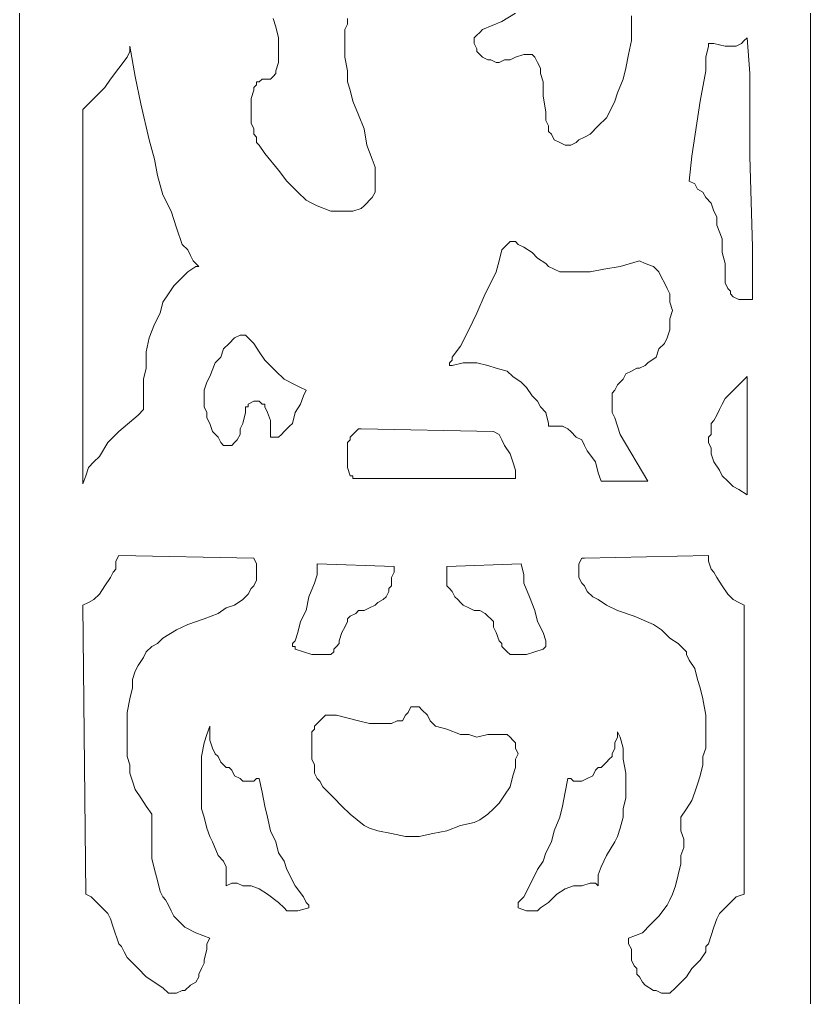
# Model space of a CAD drawing. Extents: x -66030 to 95157, y -13132 to 45879.
# Drawn here: x 68650 to 69771, y 34117 to 35504 of the extents above; entities that cross this region are included whole.
import ezdxf

# ---------------------------------------------------------------- set-up
doc = ezdxf.new("R2010")
doc.units = 0
doc.header["$LTSCALE"] = 100
doc.header["$MEASUREMENT"] = 0
doc.layers.get('0').update_dxf_attribs({"linetype": 'CONTINUOUS'})

msp = doc.modelspace()

# ---------------------------------------------------------------- linework, layer by layer
at = {"lineweight": 0}
for points in [[(68650, 31833.8), (68650, 36712.3), (69771, 36716.2), (69771, 31833.8)], [(68650, 31833.8), (68650, 36712.3), (69771, 36716.2), (69771, 31833.8)], [(69517.2, 35509.3), (69517.2, 35489.8), (69517.2, 35474.1), (69513.2, 35454.6), (69509.3, 35435.1), (69505.4, 35419.5), (69497.6, 35399.9), (69493.7, 35388.2), (69489.8, 35380.4), (69482, 35364.8), (69470.3, 35353.1), (69458.6, 35341.3), (69450.7, 35337.4), (69442.9, 35333.5), (69439, 35329.6), (69431.2, 35325.7), (69423.4, 35325.7), (69415.6, 35329.6), (69407.8, 35333.5), (69403.9, 35341.3), (69400, 35345.2), (69400, 35353.1), (69396.1, 35360.9), (69396.1, 35372.6), (69392.2, 35396), (69392.2, 35415.5), (69388.3, 35427.3), (69388.3, 35435.1), (69384.3, 35442.9), (69380.4, 35450.7), (69376.5, 35454.6), (69368.7, 35454.6), (69364.8, 35454.6), (69353.1, 35450.7), (69345.3, 35446.8), (69337.5, 35446.8), (69329.7, 35442.9), (69325.8, 35442.9), (69317.9, 35446.8), (69314, 35446.8), (69306.2, 35450.7), (69302.3, 35454.6), (69298.4, 35458.5), (69298.4, 35462.4), (69294.5, 35470.2), (69294.5, 35474.1), (69294.5, 35478), (69298.4, 35481.9), (69302.3, 35485.9), (69306.2, 35489.8), (69306.2, 35489.8), (69333.6, 35501.5), (69353.1, 35513.2)], [(69517.2, 35509.3), (69517.2, 35489.8), (69517.2, 35474.1), (69513.2, 35454.6), (69509.3, 35435.1), (69505.4, 35419.5), (69497.6, 35399.9), (69493.7, 35388.2), (69489.8, 35380.4), (69482, 35364.8), (69470.3, 35353.1), (69458.6, 35341.3), (69450.7, 35337.4), (69442.9, 35333.5), (69439, 35329.6), (69431.2, 35325.7), (69423.4, 35325.7), (69415.6, 35329.6), (69407.8, 35333.5), (69403.9, 35341.3), (69400, 35345.2), (69400, 35353.1), (69396.1, 35360.9), (69396.1, 35372.6), (69392.2, 35396), (69392.2, 35415.5), (69388.3, 35427.3), (69388.3, 35435.1), (69384.3, 35442.9), (69380.4, 35450.7), (69376.5, 35454.6), (69368.7, 35454.6), (69364.8, 35454.6), (69353.1, 35450.7), (69345.3, 35446.8), (69337.5, 35446.8), (69329.7, 35442.9), (69325.8, 35442.9), (69317.9, 35446.8), (69314, 35446.8), (69306.2, 35450.7), (69302.3, 35454.6), (69298.4, 35458.5), (69298.4, 35462.4), (69294.5, 35470.2), (69294.5, 35474.1), (69294.5, 35478), (69298.4, 35481.9), (69302.3, 35485.9), (69306.2, 35489.8), (69306.2, 35489.8), (69333.6, 35501.5), (69353.1, 35513.2)], [(69009.4, 35505.4), (69013.3, 35493.7), (69017.2, 35478), (69017.2, 35466.3), (69017.2, 35454.6), (69017.2, 35442.9), (69013.3, 35431.2), (69013.3, 35427.3), (69009.4, 35423.4), (69005.5, 35419.5), (69001.6, 35419.5), (68997.7, 35419.5), (68993.8, 35419.5), (68989.8, 35415.5), (68985.9, 35415.5), (68985.9, 35411.6), (68982, 35407.7), (68982, 35403.8), (68978.1, 35392.1), (68978.1, 35380.4), (68978.1, 35372.6), (68978.1, 35364.8), (68978.1, 35357), (68982, 35349.1), (68982, 35341.3), (68985.9, 35337.4), (68985.9, 35329.6), (68989.8, 35325.7), (68997.7, 35314), (69017.2, 35290.6), (69028.9, 35274.9), (69044.5, 35259.3), (69056.2, 35247.6), (69064.1, 35243.7), (69071.9, 35239.8), (69091.4, 35232), (69103.1, 35232), (69114.8, 35232), (69122.6, 35232), (69134.4, 35235.9), (69138.3, 35239.8), (69142.2, 35243.7), (69146.1, 35247.6), (69150, 35251.5), (69153.9, 35259.3), (69153.9, 35267.1), (69153.9, 35274.9), (69153.9, 35282.7), (69153.9, 35294.5), (69150, 35306.2), (69142.2, 35325.7), (69138.3, 35349.1), (69130.5, 35368.7), (69122.6, 35388.2), (69118.7, 35403.8), (69114.8, 35415.5), (69114.8, 35431.2), (69110.9, 35450.7), (69110.9, 35470.2), (69110.9, 35478), (69110.9, 35489.8), (69114.8, 35497.6), (69114.8, 35505.4)], [(69009.4, 35505.4), (69013.3, 35493.7), (69017.2, 35478), (69017.2, 35466.3), (69017.2, 35454.6), (69017.2, 35442.9), (69013.3, 35431.2), (69013.3, 35427.3), (69009.4, 35423.4), (69005.5, 35419.5), (69001.6, 35419.5), (68997.7, 35419.5), (68993.8, 35419.5), (68989.8, 35415.5), (68985.9, 35415.5), (68985.9, 35411.6), (68982, 35407.7), (68982, 35403.8), (68978.1, 35392.1), (68978.1, 35380.4), (68978.1, 35372.6), (68978.1, 35364.8), (68978.1, 35357), (68982, 35349.1), (68982, 35341.3), (68985.9, 35337.4), (68985.9, 35329.6), (68989.8, 35325.7), (68997.7, 35314), (69017.2, 35290.6), (69028.9, 35274.9), (69044.5, 35259.3), (69056.2, 35247.6), (69064.1, 35243.7), (69071.9, 35239.8), (69091.4, 35232), (69103.1, 35232), (69114.8, 35232), (69122.6, 35232), (69134.4, 35235.9), (69138.3, 35239.8), (69142.2, 35243.7), (69146.1, 35247.6), (69150, 35251.5), (69153.9, 35259.3), (69153.9, 35267.1), (69153.9, 35274.9), (69153.9, 35282.7), (69153.9, 35294.5), (69150, 35306.2), (69142.2, 35325.7), (69138.3, 35349.1), (69130.5, 35368.7), (69122.6, 35388.2), (69118.7, 35403.8), (69114.8, 35415.5), (69114.8, 35431.2), (69110.9, 35450.7), (69110.9, 35470.2), (69110.9, 35478), (69110.9, 35489.8), (69114.8, 35497.6), (69114.8, 35505.4)]]:
    msp.add_lwpolyline(points, dxfattribs=at)
for points in [[(69626.5, 35466.3), (69626.5, 35470.2), (69630.4, 35470.2), (69634.3, 35470.2), (69650, 35466.3), (69657.8, 35466.3), (69665.6, 35466.3), (69673.4, 35470.2), (69677.3, 35474.1), (69681.2, 35478), (69685.1, 35427.3), (69685.1, 35310.1), (69689, 35181.2), (69689, 35134.3), (69689, 35118.7), (69689, 35107), (69681.2, 35107), (69673.4, 35107), (69669.5, 35107), (69661.7, 35110.9), (69657.8, 35114.8), (69657.8, 35118.7), (69653.9, 35122.6), (69650, 35130.4), (69650, 35142.1), (69650, 35157.8), (69646, 35173.4), (69646, 35192.9), (69638.2, 35212.4), (69638.2, 35224.2), (69634.3, 35232), (69630.4, 35243.7), (69622.6, 35251.5), (69618.7, 35259.3), (69610.9, 35263.2), (69607, 35271), (69599.2, 35274.9), (69603.1, 35310.1), (69614.8, 35388.2), (69622.6, 35431.2), (69622.6, 35450.7), (69626.5, 35466.3)], [(69626.5, 35466.3), (69626.5, 35470.2), (69630.4, 35470.2), (69634.3, 35470.2), (69650, 35466.3), (69657.8, 35466.3), (69665.6, 35466.3), (69673.4, 35470.2), (69677.3, 35474.1), (69681.2, 35478), (69685.1, 35427.3), (69685.1, 35310.1), (69689, 35181.2), (69689, 35134.3), (69689, 35118.7), (69689, 35107), (69681.2, 35107), (69673.4, 35107), (69669.5, 35107), (69661.7, 35110.9), (69657.8, 35114.8), (69657.8, 35118.7), (69653.9, 35122.6), (69650, 35130.4), (69650, 35142.1), (69650, 35157.8), (69646, 35173.4), (69646, 35192.9), (69638.2, 35212.4), (69638.2, 35224.2), (69634.3, 35232), (69630.4, 35243.7), (69622.6, 35251.5), (69618.7, 35259.3), (69610.9, 35263.2), (69607, 35271), (69599.2, 35274.9), (69603.1, 35310.1), (69614.8, 35388.2), (69622.6, 35431.2), (69622.6, 35450.7), (69626.5, 35466.3)], [(68739.9, 34845.3), (68739.9, 35376.5), (68747.7, 35384.3), (68771.1, 35407.7), (68778.9, 35419.5), (68790.6, 35435.1), (68802.4, 35450.7), (68806.3, 35458.5), (68806.3, 35466.3), (68814.1, 35423.4), (68821.9, 35384.3), (68833.6, 35333.5), (68841.4, 35306.2), (68845.3, 35282.7), (68853.1, 35255.4), (68864.9, 35232), (68872.7, 35208.5), (68880.5, 35185.1), (68888.3, 35177.3), (68892.2, 35169.5), (68896.1, 35161.7), (68903.9, 35153.8), (68900, 35153.8), (68888.3, 35146), (68876.6, 35134.3), (68868.8, 35126.5), (68860.9, 35114.8), (68853.1, 35103.1), (68849.2, 35087.4), (68841.4, 35071.8), (68833.6, 35052.3), (68829.7, 35032.8), (68829.7, 35009.3), (68825.8, 34993.7), (68825.8, 34982), (68825.8, 34966.4), (68825.8, 34950.7), (68818, 34942.9), (68790.6, 34919.5), (68775, 34903.9), (68763.3, 34884.3), (68755.5, 34876.5), (68747.7, 34868.7), (68743.8, 34857), (68739.9, 34845.3)], [(68739.9, 34845.3), (68739.9, 35376.5), (68747.7, 35384.3), (68771.1, 35407.7), (68778.9, 35419.5), (68790.6, 35435.1), (68802.4, 35450.7), (68806.3, 35458.5), (68806.3, 35466.3), (68814.1, 35423.4), (68821.9, 35384.3), (68833.6, 35333.5), (68841.4, 35306.2), (68845.3, 35282.7), (68853.1, 35255.4), (68864.9, 35232), (68872.7, 35208.5), (68880.5, 35185.1), (68888.3, 35177.3), (68892.2, 35169.5), (68896.1, 35161.7), (68903.9, 35153.8), (68900, 35153.8), (68888.3, 35146), (68876.6, 35134.3), (68868.8, 35126.5), (68860.9, 35114.8), (68853.1, 35103.1), (68849.2, 35087.4), (68841.4, 35071.8), (68833.6, 35052.3), (68829.7, 35032.8), (68829.7, 35009.3), (68825.8, 34993.7), (68825.8, 34982), (68825.8, 34966.4), (68825.8, 34950.7), (68818, 34942.9), (68790.6, 34919.5), (68775, 34903.9), (68763.3, 34884.3), (68755.5, 34876.5), (68747.7, 34868.7), (68743.8, 34857), (68739.9, 34845.3)], [(69263.3, 35013.2), (69259.4, 35013.2), (69259.4, 35017.1), (69263.3, 35021), (69263.3, 35025), (69275, 35040.6), (69286.7, 35064), (69298.4, 35087.4), (69310.1, 35114.8), (69317.9, 35130.4), (69325.8, 35146), (69329.7, 35161.7), (69333.6, 35177.3), (69337.5, 35181.2), (69341.4, 35185.1), (69345.3, 35189), (69349.2, 35189), (69353.1, 35189), (69357, 35185.1), (69364.8, 35181.2), (69376.5, 35173.4), (69384.3, 35165.6), (69396.1, 35157.8), (69400, 35153.8), (69407.8, 35149.9), (69415.6, 35146), (69427.3, 35146), (69439, 35146), (69458.6, 35146), (69478.1, 35149.9), (69501.5, 35153.8), (69528.9, 35161.7), (69536.7, 35157.8), (69548.4, 35153.8), (69556.2, 35146), (69560.1, 35138.2), (69564, 35130.4), (69567.9, 35122.6), (69571.8, 35114.8), (69571.8, 35103.1), (69575.7, 35091.4), (69571.8, 35079.6), (69571.8, 35064), (69567.9, 35052.3), (69564, 35044.5), (69556.2, 35036.7), (69552.3, 35025), (69540.6, 35017.1), (69536.7, 35013.2), (69528.9, 35009.3), (69525, 35009.3), (69517.2, 35005.4), (69509.3, 35001.5), (69505.4, 34993.7), (69501.5, 34989.8), (69497.6, 34985.9), (69493.7, 34978.1), (69489.8, 34974.2), (69489.8, 34966.4), (69489.8, 34958.5), (69489.8, 34946.8), (69493.7, 34939), (69497.6, 34927.3), (69501.5, 34915.6), (69540.6, 34849.2), (69474.2, 34849.2), (69470.3, 34860.9), (69466.4, 34876.5), (69454.7, 34892.1), (69450.7, 34900), (69446.8, 34907.8), (69439, 34911.7), (69431.2, 34919.5), (69427.3, 34923.4), (69419.5, 34927.3), (69411.7, 34927.3), (69400, 34927.3), (69400, 34931.2), (69396.1, 34946.8), (69388.3, 34954.6), (69384.3, 34962.5), (69376.5, 34970.3), (69368.7, 34982), (69360.9, 34989.8), (69349.2, 34997.6), (69341.4, 35005.4), (69325.8, 35009.3), (69314, 35013.2), (69298.4, 35017.1), (69278.9, 35017.1), (69263.3, 35013.2)], [(69263.3, 35013.2), (69259.4, 35013.2), (69259.4, 35017.1), (69263.3, 35021), (69263.3, 35025), (69275, 35040.6), (69286.7, 35064), (69298.4, 35087.4), (69310.1, 35114.8), (69317.9, 35130.4), (69325.8, 35146), (69329.7, 35161.7), (69333.6, 35177.3), (69337.5, 35181.2), (69341.4, 35185.1), (69345.3, 35189), (69349.2, 35189), (69353.1, 35189), (69357, 35185.1), (69364.8, 35181.2), (69376.5, 35173.4), (69384.3, 35165.6), (69396.1, 35157.8), (69400, 35153.8), (69407.8, 35149.9), (69415.6, 35146), (69427.3, 35146), (69439, 35146), (69458.6, 35146), (69478.1, 35149.9), (69501.5, 35153.8), (69528.9, 35161.7), (69536.7, 35157.8), (69548.4, 35153.8), (69556.2, 35146), (69560.1, 35138.2), (69564, 35130.4), (69567.9, 35122.6), (69571.8, 35114.8), (69571.8, 35103.1), (69575.7, 35091.4), (69571.8, 35079.6), (69571.8, 35064), (69567.9, 35052.3), (69564, 35044.5), (69556.2, 35036.7), (69552.3, 35025), (69540.6, 35017.1), (69536.7, 35013.2), (69528.9, 35009.3), (69525, 35009.3), (69517.2, 35005.4), (69509.3, 35001.5), (69505.4, 34993.7), (69501.5, 34989.8), (69497.6, 34985.9), (69493.7, 34978.1), (69489.8, 34974.2), (69489.8, 34966.4), (69489.8, 34958.5), (69489.8, 34946.8), (69493.7, 34939), (69497.6, 34927.3), (69501.5, 34915.6), (69540.6, 34849.2), (69474.2, 34849.2), (69470.3, 34860.9), (69466.4, 34876.5), (69454.7, 34892.1), (69450.7, 34900), (69446.8, 34907.8), (69439, 34911.7), (69431.2, 34919.5), (69427.3, 34923.4), (69419.5, 34927.3), (69411.7, 34927.3), (69400, 34927.3), (69400, 34931.2), (69396.1, 34946.8), (69388.3, 34954.6), (69384.3, 34962.5), (69376.5, 34970.3), (69368.7, 34982), (69360.9, 34989.8), (69349.2, 34997.6), (69341.4, 35005.4), (69325.8, 35009.3), (69314, 35013.2), (69298.4, 35017.1), (69278.9, 35017.1), (69263.3, 35013.2)], [(68970.3, 35056.2), (68974.2, 35052.3), (68982, 35044.5), (68989.8, 35032.8), (68997.7, 35021), (69013.3, 35005.4), (69025, 34993.7), (69040.6, 34985.9), (69048.4, 34982), (69056.2, 34978.1), (69052.3, 34970.3), (69048.4, 34958.5), (69040.6, 34946.8), (69036.7, 34931.2), (69032.8, 34927.3), (69025, 34919.5), (69021.1, 34915.6), (69017.2, 34911.7), (69013.3, 34911.7), (69005.5, 34911.7), (69005.5, 34919.5), (69005.5, 34927.3), (69005.5, 34935.1), (69001.6, 34946.8), (68997.7, 34954.6), (68997.7, 34958.5), (68993.8, 34958.5), (68989.8, 34962.5), (68989.8, 34962.5), (68982, 34962.5), (68974.2, 34958.5), (68974.2, 34954.6), (68970.3, 34954.6), (68970.3, 34946.8), (68966.4, 34931.2), (68962.5, 34923.4), (68962.5, 34915.6), (68958.6, 34907.8), (68954.7, 34903.9), (68950.8, 34900), (68946.9, 34900), (68943, 34900), (68939.1, 34900), (68935.2, 34903.9), (68931.3, 34911.7), (68923.4, 34919.5), (68919.5, 34931.2), (68915.6, 34939), (68915.6, 34946.8), (68911.7, 34954.6), (68911.7, 34962.5), (68911.7, 34970.3), (68911.7, 34978.1), (68915.6, 34989.8), (68919.5, 34997.6), (68927.4, 35017.1), (68935.2, 35025), (68939.1, 35036.7), (68946.9, 35044.5), (68954.7, 35052.3), (68962.5, 35056.2), (68966.4, 35056.2), (68970.3, 35056.2)], [(68970.3, 35056.2), (68974.2, 35052.3), (68982, 35044.5), (68989.8, 35032.8), (68997.7, 35021), (69013.3, 35005.4), (69025, 34993.7), (69040.6, 34985.9), (69048.4, 34982), (69056.2, 34978.1), (69052.3, 34970.3), (69048.4, 34958.5), (69040.6, 34946.8), (69036.7, 34931.2), (69032.8, 34927.3), (69025, 34919.5), (69021.1, 34915.6), (69017.2, 34911.7), (69013.3, 34911.7), (69005.5, 34911.7), (69005.5, 34919.5), (69005.5, 34927.3), (69005.5, 34935.1), (69001.6, 34946.8), (68997.7, 34954.6), (68997.7, 34958.5), (68993.8, 34958.5), (68989.8, 34962.5), (68989.8, 34962.5), (68982, 34962.5), (68974.2, 34958.5), (68974.2, 34954.6), (68970.3, 34954.6), (68970.3, 34946.8), (68966.4, 34931.2), (68962.5, 34923.4), (68962.5, 34915.6), (68958.6, 34907.8), (68954.7, 34903.9), (68950.8, 34900), (68946.9, 34900), (68943, 34900), (68939.1, 34900), (68935.2, 34903.9), (68931.3, 34911.7), (68923.4, 34919.5), (68919.5, 34931.2), (68915.6, 34939), (68915.6, 34946.8), (68911.7, 34954.6), (68911.7, 34962.5), (68911.7, 34970.3), (68911.7, 34978.1), (68915.6, 34989.8), (68919.5, 34997.6), (68927.4, 35017.1), (68935.2, 35025), (68939.1, 35036.7), (68946.9, 35044.5), (68954.7, 35052.3), (68962.5, 35056.2), (68966.4, 35056.2), (68970.3, 35056.2)], [(69681.2, 34829.7), (69669.5, 34837.5), (69661.7, 34841.4), (69653.9, 34849.2), (69646, 34857), (69642.1, 34864.8), (69634.3, 34876.5), (69630.4, 34888.2), (69630.4, 34896.1), (69626.5, 34903.9), (69626.5, 34911.7), (69630.4, 34915.6), (69630.4, 34923.4), (69630.4, 34931.2), (69634.3, 34935.1), (69638.2, 34942.9), (69642.1, 34950.7), (69646, 34958.5), (69650, 34966.4), (69665.6, 34982), (69681.2, 34997.6), (69681.2, 34829.7)], [(69681.2, 34829.7), (69669.5, 34837.5), (69661.7, 34841.4), (69653.9, 34849.2), (69646, 34857), (69642.1, 34864.8), (69634.3, 34876.5), (69630.4, 34888.2), (69630.4, 34896.1), (69626.5, 34903.9), (69626.5, 34911.7), (69630.4, 34915.6), (69630.4, 34923.4), (69630.4, 34931.2), (69634.3, 34935.1), (69638.2, 34942.9), (69642.1, 34950.7), (69646, 34958.5), (69650, 34966.4), (69665.6, 34982), (69681.2, 34997.6), (69681.2, 34829.7)], [(69122.6, 34853.1), (69122.6, 34857), (69118.7, 34857), (69114.8, 34868.7), (69114.8, 34876.5), (69114.8, 34892.1), (69114.8, 34896.1), (69114.8, 34903.9), (69118.7, 34907.8), (69118.7, 34911.7), (69122.6, 34915.6), (69126.6, 34919.5), (69130.5, 34923.4), (69134.4, 34923.4), (69321.9, 34919.5), (69329.7, 34915.6), (69333.6, 34907.8), (69337.5, 34900), (69345.3, 34888.2), (69349.2, 34876.5), (69353.1, 34864.8), (69353.1, 34857), (69353.1, 34853.1), (69122.6, 34853.1)], [(69122.6, 34853.1), (69122.6, 34857), (69118.7, 34857), (69114.8, 34868.7), (69114.8, 34876.5), (69114.8, 34892.1), (69114.8, 34896.1), (69114.8, 34903.9), (69118.7, 34907.8), (69118.7, 34911.7), (69122.6, 34915.6), (69126.6, 34919.5), (69130.5, 34923.4), (69134.4, 34923.4), (69321.9, 34919.5), (69329.7, 34915.6), (69333.6, 34907.8), (69337.5, 34900), (69345.3, 34888.2), (69349.2, 34876.5), (69353.1, 34864.8), (69353.1, 34857), (69353.1, 34853.1), (69122.6, 34853.1)], [(68790.6, 34743.7), (68982, 34739.8), (68982, 34739.8), (68985.9, 34732), (68985.9, 34724.2), (68985.9, 34720.3), (68985.9, 34712.5), (68985.9, 34708.6), (68982, 34700.8), (68978.1, 34696.9), (68974.2, 34689), (68966.4, 34681.2), (68954.7, 34673.4), (68943, 34669.5), (68931.3, 34661.7), (68911.7, 34653.9), (68888.3, 34646.1), (68872.7, 34638.3), (68853.1, 34626.5), (68845.3, 34618.7), (68837.5, 34614.8), (68829.7, 34607), (68825.8, 34599.2), (68818, 34587.5), (68814.1, 34579.7), (68810.2, 34568), (68810.2, 34556.2), (68806.3, 34540.6), (68802.4, 34521.1), (68802.4, 34497.6), (68802.4, 34485.9), (68802.4, 34474.2), (68802.4, 34458.6), (68806.3, 34446.9), (68806.3, 34435.2), (68810.2, 34423.4), (68814.1, 34411.7), (68821.9, 34400), (68829.7, 34388.3), (68837.5, 34376.6), (68837.5, 34372.7), (68837.5, 34353.1), (68837.5, 34341.4), (68837.5, 34329.7), (68837.5, 34314.1), (68841.4, 34298.4), (68845.3, 34282.8), (68849.2, 34267.2), (68853.1, 34259.4), (68857, 34255.5), (68860.9, 34247.7), (68864.9, 34239.9), (68868.8, 34232), (68872.7, 34228.1), (68884.4, 34216.4), (68900, 34208.6), (68919.5, 34200.8), (68915.6, 34193), (68915.6, 34185.2), (68911.7, 34169.5), (68911.7, 34165.6), (68907.8, 34157.8), (68903.9, 34150), (68903.9, 34146.1), (68900, 34138.3), (68892.2, 34134.4), (68884.4, 34126.6), (68880.5, 34126.6), (68872.7, 34122.7), (68868.8, 34122.7), (68860.9, 34122.7), (68853.1, 34130.5), (68829.7, 34146.1), (68818, 34157.8), (68806.3, 34169.5), (68802.4, 34173.5), (68798.5, 34181.3), (68794.5, 34189.1), (68790.6, 34193), (68782.8, 34216.4), (68778.9, 34228.1), (68775, 34235.9), (68767.2, 34243.8), (68759.4, 34251.6), (68751.6, 34259.4), (68743.8, 34263.3), (68739.9, 34673.4), (68747.7, 34677.3), (68755.5, 34681.2), (68763.3, 34689), (68771.1, 34700.8), (68778.9, 34712.5), (68782.8, 34720.3), (68786.7, 34724.2), (68786.7, 34735.9), (68790.6, 34743.7)], [(68790.6, 34743.7), (68982, 34739.8), (68982, 34739.8), (68985.9, 34732), (68985.9, 34724.2), (68985.9, 34720.3), (68985.9, 34712.5), (68985.9, 34708.6), (68982, 34700.8), (68978.1, 34696.9), (68974.2, 34689), (68966.4, 34681.2), (68954.7, 34673.4), (68943, 34669.5), (68931.3, 34661.7), (68911.7, 34653.9), (68888.3, 34646.1), (68872.7, 34638.3), (68853.1, 34626.5), (68845.3, 34618.7), (68837.5, 34614.8), (68829.7, 34607), (68825.8, 34599.2), (68818, 34587.5), (68814.1, 34579.7), (68810.2, 34568), (68810.2, 34556.2), (68806.3, 34540.6), (68802.4, 34521.1), (68802.4, 34497.6), (68802.4, 34485.9), (68802.4, 34474.2), (68802.4, 34458.6), (68806.3, 34446.9), (68806.3, 34435.2), (68810.2, 34423.4), (68814.1, 34411.7), (68821.9, 34400), (68829.7, 34388.3), (68837.5, 34376.6), (68837.5, 34372.7), (68837.5, 34353.1), (68837.5, 34341.4), (68837.5, 34329.7), (68837.5, 34314.1), (68841.4, 34298.4), (68845.3, 34282.8), (68849.2, 34267.2), (68853.1, 34259.4), (68857, 34255.5), (68860.9, 34247.7), (68864.9, 34239.9), (68868.8, 34232), (68872.7, 34228.1), (68884.4, 34216.4), (68900, 34208.6), (68919.5, 34200.8), (68915.6, 34193), (68915.6, 34185.2), (68911.7, 34169.5), (68911.7, 34165.6), (68907.8, 34157.8), (68903.9, 34150), (68903.9, 34146.1), (68900, 34138.3), (68892.2, 34134.4), (68884.4, 34126.6), (68880.5, 34126.6), (68872.7, 34122.7), (68868.8, 34122.7), (68860.9, 34122.7), (68853.1, 34130.5), (68829.7, 34146.1), (68818, 34157.8), (68806.3, 34169.5), (68802.4, 34173.5), (68798.5, 34181.3), (68794.5, 34189.1), (68790.6, 34193), (68782.8, 34216.4), (68778.9, 34228.1), (68775, 34235.9), (68767.2, 34243.8), (68759.4, 34251.6), (68751.6, 34259.4), (68743.8, 34263.3), (68739.9, 34673.4), (68747.7, 34677.3), (68755.5, 34681.2), (68763.3, 34689), (68771.1, 34700.8), (68778.9, 34712.5), (68782.8, 34720.3), (68786.7, 34724.2), (68786.7, 34735.9), (68790.6, 34743.7)], [(69626.5, 34743.7), (69450.7, 34739.8), (69446.8, 34739.8), (69442.9, 34732), (69442.9, 34728.1), (69442.9, 34724.2), (69442.9, 34720.3), (69442.9, 34716.4), (69442.9, 34712.5), (69446.8, 34704.7), (69450.7, 34700.8), (69454.7, 34692.9), (69462.5, 34685.1), (69470.3, 34681.2), (69482, 34673.4), (69497.6, 34665.6), (69521.1, 34657.8), (69548.4, 34646.1), (69560.1, 34638.3), (69571.8, 34626.5), (69583.6, 34618.7), (69595.3, 34607), (69595.3, 34603.1), (69599.2, 34595.3), (69607, 34583.6), (69610.9, 34568), (69614.8, 34556.2), (69618.7, 34540.6), (69622.6, 34517.2), (69622.6, 34497.6), (69622.6, 34482), (69622.6, 34470.3), (69618.7, 34458.6), (69618.7, 34446.9), (69614.8, 34431.2), (69610.9, 34419.5), (69607, 34407.8), (69603.1, 34396.1), (69595.3, 34384.4), (69587.5, 34372.7), (69587.5, 34368.7), (69587.5, 34353.1), (69591.4, 34341.4), (69591.4, 34329.7), (69587.5, 34318), (69587.5, 34306.3), (69583.6, 34290.6), (69579.6, 34275), (69575.7, 34263.3), (69571.8, 34255.5), (69567.9, 34247.7), (69556.2, 34232), (69544.5, 34220.3), (69532.8, 34208.6), (69513.2, 34200.8), (69513.2, 34193), (69517.2, 34185.2), (69517.2, 34169.5), (69521.1, 34161.7), (69525, 34157.8), (69525, 34150), (69528.9, 34146.1), (69532.8, 34138.3), (69536.7, 34134.4), (69548.4, 34126.6), (69552.3, 34126.6), (69560.1, 34122.7), (69564, 34122.7), (69571.8, 34122.7), (69579.6, 34130.5), (69595.3, 34146.1), (69603.1, 34157.8), (69614.8, 34169.5), (69622.6, 34181.3), (69622.6, 34189.1), (69626.5, 34193), (69634.3, 34216.4), (69638.2, 34228.1), (69642.1, 34235.9), (69650, 34243.8), (69657.8, 34251.6), (69665.6, 34259.4), (69677.3, 34263.3), (69677.3, 34673.4), (69669.5, 34677.3), (69661.7, 34681.2), (69653.9, 34689), (69646, 34700.8), (69638.2, 34712.5), (69634.3, 34720.3), (69630.4, 34724.2), (69626.5, 34735.9), (69626.5, 34743.7)], [(69626.5, 34743.7), (69450.7, 34739.8), (69446.8, 34739.8), (69442.9, 34732), (69442.9, 34728.1), (69442.9, 34724.2), (69442.9, 34720.3), (69442.9, 34716.4), (69442.9, 34712.5), (69446.8, 34704.7), (69450.7, 34700.8), (69454.7, 34692.9), (69462.5, 34685.1), (69470.3, 34681.2), (69482, 34673.4), (69497.6, 34665.6), (69521.1, 34657.8), (69548.4, 34646.1), (69560.1, 34638.3), (69571.8, 34626.5), (69583.6, 34618.7), (69595.3, 34607), (69595.3, 34603.1), (69599.2, 34595.3), (69607, 34583.6), (69610.9, 34568), (69614.8, 34556.2), (69618.7, 34540.6), (69622.6, 34517.2), (69622.6, 34497.6), (69622.6, 34482), (69622.6, 34470.3), (69618.7, 34458.6), (69618.7, 34446.9), (69614.8, 34431.2), (69610.9, 34419.5), (69607, 34407.8), (69603.1, 34396.1), (69595.3, 34384.4), (69587.5, 34372.7), (69587.5, 34368.7), (69587.5, 34353.1), (69591.4, 34341.4), (69591.4, 34329.7), (69587.5, 34318), (69587.5, 34306.3), (69583.6, 34290.6), (69579.6, 34275), (69575.7, 34263.3), (69571.8, 34255.5), (69567.9, 34247.7), (69556.2, 34232), (69544.5, 34220.3), (69532.8, 34208.6), (69513.2, 34200.8), (69513.2, 34193), (69517.2, 34185.2), (69517.2, 34169.5), (69521.1, 34161.7), (69525, 34157.8), (69525, 34150), (69528.9, 34146.1), (69532.8, 34138.3), (69536.7, 34134.4), (69548.4, 34126.6), (69552.3, 34126.6), (69560.1, 34122.7), (69564, 34122.7), (69571.8, 34122.7), (69579.6, 34130.5), (69595.3, 34146.1), (69603.1, 34157.8), (69614.8, 34169.5), (69622.6, 34181.3), (69622.6, 34189.1), (69626.5, 34193), (69634.3, 34216.4), (69638.2, 34228.1), (69642.1, 34235.9), (69650, 34243.8), (69657.8, 34251.6), (69665.6, 34259.4), (69677.3, 34263.3), (69677.3, 34673.4), (69669.5, 34677.3), (69661.7, 34681.2), (69653.9, 34689), (69646, 34700.8), (69638.2, 34712.5), (69634.3, 34720.3), (69630.4, 34724.2), (69626.5, 34735.9), (69626.5, 34743.7)], [(69040.6, 34610.9), (69040.6, 34614.8), (69036.7, 34614.8), (69036.7, 34618.7), (69040.6, 34622.6), (69044.5, 34634.4), (69048.4, 34650), (69056.2, 34665.6), (69060.2, 34685.1), (69068, 34704.7), (69071.9, 34716.4), (69071.9, 34732), (69181.2, 34728.1), (69181.2, 34720.3), (69177.3, 34712.5), (69177.3, 34700.8), (69173.4, 34696.9), (69173.4, 34692.9), (69169.5, 34685.1), (69165.6, 34681.2), (69157.8, 34677.3), (69153.9, 34673.4), (69146.1, 34669.5), (69138.3, 34665.6), (69130.5, 34665.6), (69126.6, 34661.7), (69118.7, 34657.8), (69114.8, 34653.9), (69114.8, 34650), (69110.9, 34642.2), (69107, 34634.4), (69103.1, 34622.6), (69103.1, 34618.7), (69099.2, 34614.8), (69095.3, 34610.9), (69095.3, 34607), (69091.4, 34603.1), (69087.5, 34603.1), (69075.8, 34603.1), (69064.1, 34603.1), (69052.3, 34607), (69040.6, 34610.9)], [(69040.6, 34610.9), (69040.6, 34614.8), (69036.7, 34614.8), (69036.7, 34618.7), (69040.6, 34622.6), (69044.5, 34634.4), (69048.4, 34650), (69056.2, 34665.6), (69060.2, 34685.1), (69068, 34704.7), (69071.9, 34716.4), (69071.9, 34732), (69181.2, 34728.1), (69181.2, 34720.3), (69177.3, 34712.5), (69177.3, 34700.8), (69173.4, 34696.9), (69173.4, 34692.9), (69169.5, 34685.1), (69165.6, 34681.2), (69157.8, 34677.3), (69153.9, 34673.4), (69146.1, 34669.5), (69138.3, 34665.6), (69130.5, 34665.6), (69126.6, 34661.7), (69118.7, 34657.8), (69114.8, 34653.9), (69114.8, 34650), (69110.9, 34642.2), (69107, 34634.4), (69103.1, 34622.6), (69103.1, 34618.7), (69099.2, 34614.8), (69095.3, 34610.9), (69095.3, 34607), (69091.4, 34603.1), (69087.5, 34603.1), (69075.8, 34603.1), (69064.1, 34603.1), (69052.3, 34607), (69040.6, 34610.9)], [(69392.2, 34610.9), (69396.1, 34614.8), (69396.1, 34614.8), (69396.1, 34618.7), (69396.1, 34622.6), (69392.2, 34634.4), (69384.3, 34650), (69380.4, 34665.6), (69372.6, 34685.1), (69364.8, 34704.7), (69364.8, 34716.4), (69360.9, 34732), (69255.5, 34728.1), (69255.5, 34720.3), (69255.5, 34712.5), (69255.5, 34700.8), (69259.4, 34696.9), (69263.3, 34692.9), (69267.2, 34685.1), (69271.1, 34681.2), (69275, 34677.3), (69278.9, 34673.4), (69286.7, 34669.5), (69294.5, 34665.6), (69302.3, 34665.6), (69310.1, 34661.7), (69314, 34657.8), (69317.9, 34653.9), (69321.9, 34650), (69321.9, 34642.2), (69325.8, 34634.4), (69329.7, 34622.6), (69333.6, 34618.7), (69333.6, 34614.8), (69337.5, 34610.9), (69341.4, 34607), (69345.3, 34603.1), (69349.2, 34603.1), (69357, 34603.1), (69368.7, 34603.1), (69380.4, 34607), (69392.2, 34610.9)], [(69392.2, 34610.9), (69396.1, 34614.8), (69396.1, 34614.8), (69396.1, 34618.7), (69396.1, 34622.6), (69392.2, 34634.4), (69384.3, 34650), (69380.4, 34665.6), (69372.6, 34685.1), (69364.8, 34704.7), (69364.8, 34716.4), (69360.9, 34732), (69255.5, 34728.1), (69255.5, 34720.3), (69255.5, 34712.5), (69255.5, 34700.8), (69259.4, 34696.9), (69263.3, 34692.9), (69267.2, 34685.1), (69271.1, 34681.2), (69275, 34677.3), (69278.9, 34673.4), (69286.7, 34669.5), (69294.5, 34665.6), (69302.3, 34665.6), (69310.1, 34661.7), (69314, 34657.8), (69317.9, 34653.9), (69321.9, 34650), (69321.9, 34642.2), (69325.8, 34634.4), (69329.7, 34622.6), (69333.6, 34618.7), (69333.6, 34614.8), (69337.5, 34610.9), (69341.4, 34607), (69345.3, 34603.1), (69349.2, 34603.1), (69357, 34603.1), (69368.7, 34603.1), (69380.4, 34607), (69392.2, 34610.9)], [(69079.7, 34513.3), (69083.6, 34517.2), (69087.5, 34517.2), (69099.2, 34517.2), (69130.5, 34509.4), (69146.1, 34505.5), (69161.7, 34505.5), (69169.5, 34505.5), (69177.3, 34505.5), (69185.1, 34509.4), (69193, 34509.4), (69196.9, 34517.2), (69200.8, 34521.1), (69204.7, 34528.9), (69208.6, 34528.9), (69212.5, 34528.9), (69216.4, 34528.9), (69220.3, 34525), (69228.1, 34517.2), (69232, 34509.4), (69235.9, 34505.5), (69239.8, 34501.6), (69255.5, 34497.6), (69275, 34489.8), (69286.7, 34489.8), (69298.4, 34485.9), (69314, 34489.8), (69329.7, 34489.8), (69333.6, 34489.8), (69341.4, 34489.8), (69345.3, 34485.9), (69349.2, 34482), (69353.1, 34478.1), (69353.1, 34474.2), (69353.1, 34470.3), (69357, 34462.5), (69353.1, 34454.7), (69353.1, 34443), (69349.2, 34431.2), (69345.3, 34415.6), (69337.5, 34403.9), (69329.7, 34392.2), (69321.9, 34384.4), (69314, 34376.6), (69302.3, 34368.7), (69294.5, 34364.8), (69275, 34360.9), (69255.5, 34353.1), (69235.9, 34349.2), (69216.4, 34345.3), (69196.9, 34345.3), (69177.3, 34349.2), (69157.8, 34353.1), (69146.1, 34357), (69138.3, 34360.9), (69118.7, 34376.6), (69107, 34388.3), (69095.3, 34400), (69083.6, 34411.7), (69079.7, 34415.6), (69075.8, 34423.4), (69071.9, 34427.3), (69068, 34435.2), (69068, 34443), (69068, 34446.9), (69064.1, 34454.7), (69064.1, 34466.4), (69064.1, 34474.2), (69064.1, 34485.9), (69064.1, 34493.7), (69068, 34497.6), (69068, 34501.6), (69071.9, 34505.5), (69075.8, 34509.4), (69079.7, 34513.3)], [(69079.7, 34513.3), (69083.6, 34517.2), (69087.5, 34517.2), (69099.2, 34517.2), (69130.5, 34509.4), (69146.1, 34505.5), (69161.7, 34505.5), (69169.5, 34505.5), (69177.3, 34505.5), (69185.1, 34509.4), (69193, 34509.4), (69196.9, 34517.2), (69200.8, 34521.1), (69204.7, 34528.9), (69208.6, 34528.9), (69212.5, 34528.9), (69216.4, 34528.9), (69220.3, 34525), (69228.1, 34517.2), (69232, 34509.4), (69235.9, 34505.5), (69239.8, 34501.6), (69255.5, 34497.6), (69275, 34489.8), (69286.7, 34489.8), (69298.4, 34485.9), (69314, 34489.8), (69329.7, 34489.8), (69333.6, 34489.8), (69341.4, 34489.8), (69345.3, 34485.9), (69349.2, 34482), (69353.1, 34478.1), (69353.1, 34474.2), (69353.1, 34470.3), (69357, 34462.5), (69353.1, 34454.7), (69353.1, 34443), (69349.2, 34431.2), (69345.3, 34415.6), (69337.5, 34403.9), (69329.7, 34392.2), (69321.9, 34384.4), (69314, 34376.6), (69302.3, 34368.7), (69294.5, 34364.8), (69275, 34360.9), (69255.5, 34353.1), (69235.9, 34349.2), (69216.4, 34345.3), (69196.9, 34345.3), (69177.3, 34349.2), (69157.8, 34353.1), (69146.1, 34357), (69138.3, 34360.9), (69118.7, 34376.6), (69107, 34388.3), (69095.3, 34400), (69083.6, 34411.7), (69079.7, 34415.6), (69075.8, 34423.4), (69071.9, 34427.3), (69068, 34435.2), (69068, 34443), (69068, 34446.9), (69064.1, 34454.7), (69064.1, 34466.4), (69064.1, 34474.2), (69064.1, 34485.9), (69064.1, 34493.7), (69068, 34497.6), (69068, 34501.6), (69071.9, 34505.5), (69075.8, 34509.4), (69079.7, 34513.3)], [(69060.2, 34243.8), (69060.2, 34247.7), (69056.2, 34251.6), (69052.3, 34259.4), (69040.6, 34275), (69028.9, 34298.4), (69025, 34310.2), (69017.2, 34321.9), (69013.3, 34337.5), (69005.5, 34353.1), (69001.6, 34372.7), (68997.7, 34388.3), (68993.8, 34407.8), (68989.8, 34427.3), (68985.9, 34427.3), (68982, 34423.4), (68974.2, 34423.4), (68966.4, 34423.4), (68962.5, 34427.3), (68954.7, 34431.2), (68950.8, 34439.1), (68946.9, 34443), (68943, 34443), (68939.1, 34446.9), (68935.2, 34450.8), (68931.3, 34458.6), (68927.4, 34462.5), (68923.4, 34470.3), (68919.5, 34482), (68919.5, 34489.8), (68919.5, 34501.6), (68915.6, 34489.8), (68911.7, 34478.1), (68907.8, 34458.6), (68907.8, 34439.1), (68907.8, 34427.3), (68907.8, 34411.7), (68907.8, 34400), (68907.8, 34384.4), (68911.7, 34372.7), (68915.6, 34357), (68919.5, 34345.3), (68923.4, 34337.5), (68931.3, 34318), (68939.1, 34310.2), (68943, 34302.3), (68943, 34290.6), (68943, 34282.8), (68943, 34275), (68950.8, 34278.9), (68958.6, 34278.9), (68966.4, 34275), (68978.1, 34275), (68989.8, 34271.1), (69001.6, 34263.3), (69017.2, 34251.6), (69025, 34243.8), (69028.9, 34239.9), (69036.7, 34239.9), (69040.6, 34239.9), (69044.5, 34239.9), (69060.2, 34243.8)], [(69060.2, 34243.8), (69060.2, 34247.7), (69056.2, 34251.6), (69052.3, 34259.4), (69040.6, 34275), (69028.9, 34298.4), (69025, 34310.2), (69017.2, 34321.9), (69013.3, 34337.5), (69005.5, 34353.1), (69001.6, 34372.7), (68997.7, 34388.3), (68993.8, 34407.8), (68989.8, 34427.3), (68985.9, 34427.3), (68982, 34423.4), (68974.2, 34423.4), (68966.4, 34423.4), (68962.5, 34427.3), (68954.7, 34431.2), (68950.8, 34439.1), (68946.9, 34443), (68943, 34443), (68939.1, 34446.9), (68935.2, 34450.8), (68931.3, 34458.6), (68927.4, 34462.5), (68923.4, 34470.3), (68919.5, 34482), (68919.5, 34489.8), (68919.5, 34501.6), (68915.6, 34489.8), (68911.7, 34478.1), (68907.8, 34458.6), (68907.8, 34439.1), (68907.8, 34427.3), (68907.8, 34411.7), (68907.8, 34400), (68907.8, 34384.4), (68911.7, 34372.7), (68915.6, 34357), (68919.5, 34345.3), (68923.4, 34337.5), (68931.3, 34318), (68939.1, 34310.2), (68943, 34302.3), (68943, 34290.6), (68943, 34282.8), (68943, 34275), (68950.8, 34278.9), (68958.6, 34278.9), (68966.4, 34275), (68978.1, 34275), (68989.8, 34271.1), (69001.6, 34263.3), (69017.2, 34251.6), (69025, 34243.8), (69028.9, 34239.9), (69036.7, 34239.9), (69040.6, 34239.9), (69044.5, 34239.9), (69060.2, 34243.8)], [(69357, 34243.8), (69357, 34247.7), (69357, 34251.6), (69364.8, 34259.4), (69372.6, 34275), (69384.3, 34298.4), (69392.2, 34310.2), (69396.1, 34321.9), (69403.9, 34337.5), (69407.8, 34353.1), (69415.6, 34372.7), (69419.5, 34388.3), (69423.4, 34407.8), (69427.3, 34427.3), (69431.2, 34427.3), (69435.1, 34423.4), (69442.9, 34423.4), (69446.8, 34423.4), (69454.7, 34427.3), (69462.5, 34431.2), (69466.4, 34439.1), (69470.3, 34443), (69474.2, 34443), (69478.1, 34446.9), (69482, 34450.8), (69485.9, 34454.7), (69489.8, 34458.6), (69489.8, 34462.5), (69493.7, 34470.3), (69493.7, 34478.1), (69497.6, 34485.9), (69497.6, 34493.7), (69501.5, 34485.9), (69505.4, 34470.3), (69505.4, 34454.7), (69509.3, 34435.2), (69509.3, 34423.4), (69509.3, 34411.7), (69509.3, 34400), (69505.4, 34384.4), (69505.4, 34372.7), (69501.5, 34357), (69497.6, 34345.3), (69493.7, 34337.5), (69482, 34318), (69478.1, 34310.2), (69474.2, 34302.3), (69470.3, 34290.6), (69470.3, 34282.8), (69470.3, 34275), (69466.4, 34278.9), (69458.6, 34278.9), (69446.8, 34275), (69435.1, 34275), (69423.4, 34271.1), (69411.7, 34263.3), (69400, 34251.6), (69388.3, 34243.8), (69384.3, 34239.9), (69380.4, 34239.9), (69376.5, 34239.9), (69368.7, 34239.9), (69357, 34243.8)], [(69357, 34243.8), (69357, 34247.7), (69357, 34251.6), (69364.8, 34259.4), (69372.6, 34275), (69384.3, 34298.4), (69392.2, 34310.2), (69396.1, 34321.9), (69403.9, 34337.5), (69407.8, 34353.1), (69415.6, 34372.7), (69419.5, 34388.3), (69423.4, 34407.8), (69427.3, 34427.3), (69431.2, 34427.3), (69435.1, 34423.4), (69442.9, 34423.4), (69446.8, 34423.4), (69454.7, 34427.3), (69462.5, 34431.2), (69466.4, 34439.1), (69470.3, 34443), (69474.2, 34443), (69478.1, 34446.9), (69482, 34450.8), (69485.9, 34454.7), (69489.8, 34458.6), (69489.8, 34462.5), (69493.7, 34470.3), (69493.7, 34478.1), (69497.6, 34485.9), (69497.6, 34493.7), (69501.5, 34485.9), (69505.4, 34470.3), (69505.4, 34454.7), (69509.3, 34435.2), (69509.3, 34423.4), (69509.3, 34411.7), (69509.3, 34400), (69505.4, 34384.4), (69505.4, 34372.7), (69501.5, 34357), (69497.6, 34345.3), (69493.7, 34337.5), (69482, 34318), (69478.1, 34310.2), (69474.2, 34302.3), (69470.3, 34290.6), (69470.3, 34282.8), (69470.3, 34275), (69466.4, 34278.9), (69458.6, 34278.9), (69446.8, 34275), (69435.1, 34275), (69423.4, 34271.1), (69411.7, 34263.3), (69400, 34251.6), (69388.3, 34243.8), (69384.3, 34239.9), (69380.4, 34239.9), (69376.5, 34239.9), (69368.7, 34239.9), (69357, 34243.8)]]:
    msp.add_lwpolyline(points, close=True, dxfattribs=at)

doc.saveas('drawing.dxf')
